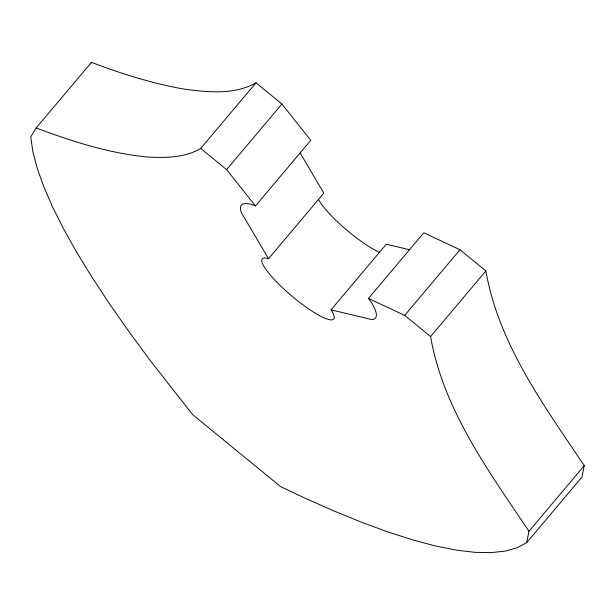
<?xml version="1.0" encoding="UTF-8"?>
<svg xmlns="http://www.w3.org/2000/svg" width="615" height="615" viewBox="0 0 615 615"><rect width="100%" height="100%" fill="white"/><g stroke="black" fill="none" stroke-linecap="round" stroke-linejoin="round"><path stroke-width="0.92" d="M526.648 542.707L528.962 531.268L584.25 465.64C544.006 405.669 498.473 343.631 485.881 270.931L459.997 249.744L423.766 232.793L368.477 298.429L370.292 300.827A87.614 17.658 40.1 0 1 372.021 319.592L331.024 309.86A46.725 9.417 40.1 0 1 294.477 298.252A46.725 9.417 40.1 0 1 268.54 258.723L241.349 212.652A87.614 17.658 40.1 0 1 253.134 204.949L255.479 205.948L310.767 140.312L281.901 103.997L256.009 82.81C234.353 95.125 208.001 92.227 184.316 89.129C152.497 83.602 121.609 73.777 91.451 62.346L36.162 127.974L30.75 136.884L32.833 151.405L37.208 168.233L43.78 186.737L52.529 206.886L63.453 228.642L76.521 251.958L91.712 276.781L109.001 303.072L128.343 330.778L149.706 359.829L192.656 414.664L280.54 486.588L305.04 498.188L334.898 511.38L362.973 522.788L389.195 532.375L413.518 540.139L435.889 546.059L456.276 550.118L474.626 552.316L490.901 552.654L505.084 551.125L517.13 547.742L526.648 542.707L581.936 477.079L584.25 465.64M90.467 63.968L91.451 62.346M36.162 127.974C72.409 141.55 109.731 153.558 148.461 157.086C166.088 157.847 185.107 157.771 200.721 148.438L256.009 82.81M255.479 205.948L226.612 169.625L281.901 103.997M268.54 258.723L323.828 193.095L300.035 152.781M331.024 309.86L386.312 244.224L409.605 249.759M368.477 298.429L404.708 315.372L459.997 249.744M528.962 531.268C488.717 471.305 443.184 409.267 430.592 336.559L485.881 270.931M200.721 148.438L226.612 169.625M404.708 315.372L430.592 336.559M379.77 252.396A46.725 9.417 40.1 0 1 318.624 199.598"/></g></svg>
